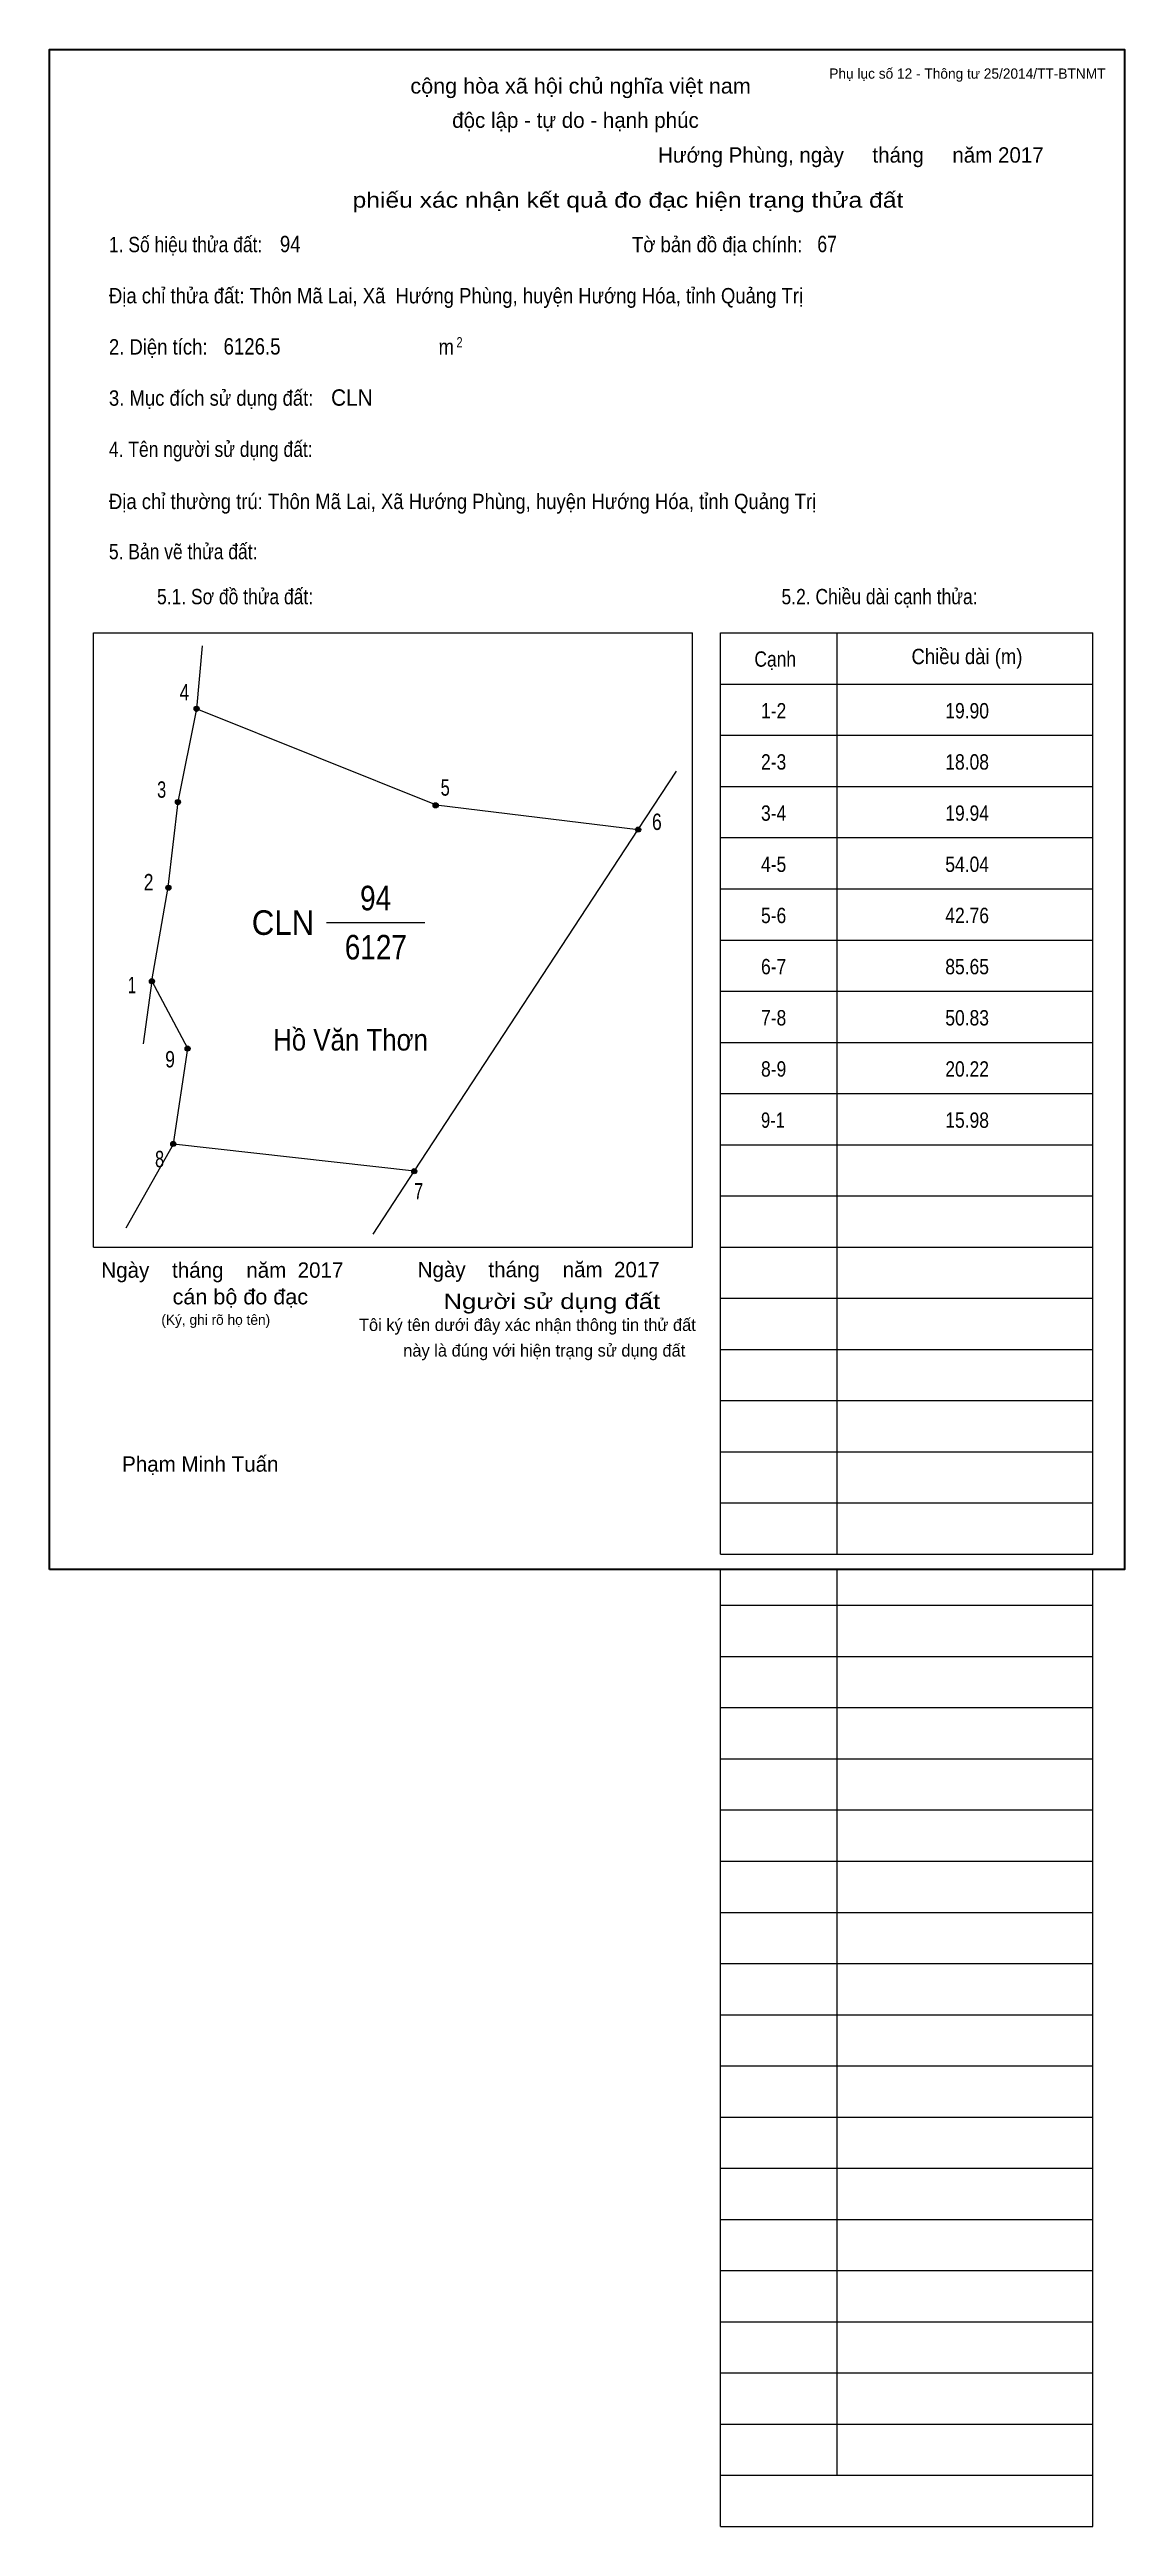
# Model space of a CAD drawing. Header units: centimetres. Extents: x 0 to 21, y -18.7 to 29.7.
import ezdxf
from ezdxf.enums import TextEntityAlignment as Align

# ---------------------------------------------------------------- set-up
doc = ezdxf.new("R2010")
doc.units = ezdxf.units.CM
doc.header["$LTSCALE"] = 0.12
doc.layers.add('30', color=7, linetype='Continuous')
doc.layers.add('34', color=7, linetype='Continuous')
for name, color, linetype, lineweight in [('32', 7, 'Continuous', 13), ('33', 7, 'Continuous', 13), ('6', 7, 'Continuous', 13), ('63', 7, 'Continuous', 13)]:
    doc.layers.add(name, color=color, linetype=linetype, lineweight=lineweight)

msp = doc.modelspace()

# ---------------------------------------------------------------- hatches: boundary and pattern name
at = {"layer": '32'}
for points in [[(2.9232, 16.818, 1), (2.8232, 16.818, 1)], [(2.5588, 14.996, 1), (2.4588, 14.996, 1)], [(7.5931, 14.9317, 1), (7.4931, 14.9317, 1)], [(11.55, 14.4574, 1), (11.45, 14.4574, 1)], [(2.3724, 13.3214, 1), (2.2724, 13.3214, 1)], [(2.05, 11.4948, 1), (1.95, 11.4948, 1)], [(2.7471, 10.1789, 1), (2.6471, 10.1789, 1)], [(2.4675, 8.3151, 1), (2.3675, 8.3151, 1)], [(7.1746, 7.782, 1), (7.0746, 7.782, 1)]]:
    msp.add_hatch(color=256, dxfattribs=at).paths.add_polyline_path(points)

# ---------------------------------------------------------------- linework, layer by layer
for centre in [(2.8732, 16.818), (2.5088, 14.996), (7.5431, 14.9317), (11.5, 14.4574), (2.3224, 13.3214), (2, 11.4948), (2.6971, 10.1789), (2.4175, 8.3151), (7.1246, 7.782)]:
    msp.add_circle(centre, 0.05, dxfattribs=at)
at = {"layer": '33'}
msp.add_line((5.41, 12.64), (7.33, 12.64), dxfattribs=at)
at = {"layer": '6'}
for p, q in [((2.88, 16.82), (2.99, 18.05)), ((2, 11.5), (1.83, 10.27)), ((2.42, 8.32), (1.49, 6.67)), ((2.42, 8.32), (7.13, 7.79))]:
    msp.add_line(p, q, dxfattribs=at)
for points in [[(2.42, 8.32), (2.7, 10.18), (2, 11.5), (2.32, 13.33), (2.51, 15), (2.88, 16.82)], [(2.88, 16.82), (7.55, 14.94), (11.5, 14.46)], [(6.32, 6.55), (7.13, 7.79), (11.5, 14.46), (12.25, 15.6)]]:
    msp.add_lwpolyline(points, dxfattribs=at)
at = {"layer": '63'}
for p, q in [((0.86, 18.3), (12.56, 18.3)), ((0.86, 6.3), (0.86, 18.3)), ((12.56, 6.3), (12.56, 18.3)), ((13.11, 18.3), (20.38, 18.3)), ((13.11, 0.3), (13.11, 18.3)), ((15.39, 0.3), (15.39, 18.3)), ((20.38, 0.3), (20.38, 18.3)), ((13.11, 17.3), (20.38, 17.3)), ((13.11, 16.3), (20.38, 16.3)), ((13.11, 15.3), (20.38, 15.3)), ((13.11, 14.3), (20.38, 14.3)), ((13.11, 13.3), (20.38, 13.3)), ((13.11, 12.3), (20.38, 12.3)), ((13.11, 11.3), (20.38, 11.3)), ((13.11, 10.3), (20.38, 10.3)), ((13.11, 9.3), (20.38, 9.3)), ((13.11, 8.3), (20.38, 8.3)), ((13.11, 7.3), (20.38, 7.3)), ((0.86, 6.3), (12.56, 6.3)), ((13.11, 6.3), (20.38, 6.3)), ((13.11, 5.3), (20.38, 5.3)), ((13.11, 4.3), (20.38, 4.3)), ((13.11, 3.3), (20.38, 3.3)), ((13.11, 2.3), (20.38, 2.3)), ((13.11, 1.3), (20.38, 1.3)), ((13.11, 0.3), (20.38, 0.3)), ((13.11, -18.7), (13.11, 0)), ((15.39, -17.7), (15.39, 0)), ((20.38, -18.7), (20.38, 0)), ((13.11, -0.7), (20.38, -0.7)), ((13.11, -0.7), (20.38, -0.7)), ((13.11, -1.7), (20.38, -1.7)), ((13.11, -2.7), (20.38, -2.7)), ((13.11, -3.7), (20.38, -3.7)), ((13.11, -4.7), (20.38, -4.7)), ((13.11, -5.7), (20.38, -5.7)), ((13.11, -6.7), (20.38, -6.7)), ((13.11, -7.7), (20.38, -7.7)), ((13.11, -8.7), (20.38, -8.7)), ((13.11, -9.7), (20.38, -9.7)), ((13.11, -10.7), (20.38, -10.7)), ((13.11, -11.7), (20.38, -11.7)), ((13.11, -12.7), (20.38, -12.7)), ((13.11, -13.7), (20.38, -13.7)), ((13.11, -14.7), (20.38, -14.7)), ((13.11, -15.7), (20.38, -15.7)), ((13.11, -16.7), (20.38, -16.7)), ((13.11, -17.7), (20.38, -17.7)), ((13.11, -18.7), (20.38, -18.7))]:
    msp.add_line(p, q, dxfattribs=at)
at = {"layer": '63', "lineweight": 35}
msp.add_lwpolyline([(0, 0), (0, 29.7), (21, 29.7), (21, 0)], close=True, dxfattribs=at)

# ---------------------------------------------------------------- texts
at = {"layer": '30'}
for s, width, p in [('1-2', 0.85, (13.9, 16.63)), ('19.90', 0.85, (17.5, 16.63)), ('2-3', 0.85, (13.9, 15.63)), ('18.08', 0.85, (17.5, 15.63)), ('3-4', 0.85, (13.9, 14.63)), ('19.94', 0.85, (17.5, 14.63)), ('4-5', 0.85, (13.9, 13.63)), ('54.04', 0.85, (17.5, 13.63)), ('5-6', 0.85, (13.9, 12.63)), ('42.76', 0.85, (17.5, 12.63)), ('6-7', 0.85, (13.9, 11.63)), ('85.65', 0.85, (17.5, 11.63)), ('7-8', 0.85, (13.9, 10.63)), ('50.83', 0.85, (17.5, 10.63)), ('8-9', 0.85, (13.9, 9.63)), ('20.22', 0.85, (17.5, 9.63)), ('9-1', 0.8, (13.9, 8.63)), ('15.98', 0.85, (17.5, 8.63))]:
    msp.add_text(s, height=0.3, dxfattribs=dict(at, width=width)).set_placement(p)
at = {"layer": '32'}
for s, width, p in [('4', 0.8, (2.635, 16.98)), ('3', 0.75, (2.19, 15.08)), ('5', 0.75, (7.73, 15.12)), ('6', 0.8, (11.865, 14.45)), ('2', 0.8, (1.935, 13.27)), ('1', 0.65, (1.61, 11.26)), ('9', 0.8, (2.355, 9.81)), ('8', 0.75, (2.15, 7.86)), ('7', 0.75, (7.21, 7.23))]:
    msp.add_text(s, height=0.32, dxfattribs=dict(at, width=width)).set_placement(p, align=Align.CENTER)
at = {"layer": '33', "width": 0.85}
for s, p in [('94', (6.37, 12.88)), ('6127', (6.375, 11.92))]:
    msp.add_text(s, height=0.4799, dxfattribs=at).set_placement(p, align=Align.CENTER)
at = {"layer": '33', "width": 0.95}
msp.add_text('CLN', height=0.4799, dxfattribs=at).set_placement((5.17, 12.4), align=Align.RIGHT)
at = {"layer": '34'}
for s, width, p in [('94', 0.85, (4.5, 25.74)), ('67', 0.8, (15, 25.74)), ('6126.5', 0.85, (3.4, 23.74)), ('CLN', 0.95, (5.5, 22.74))]:
    msp.add_text(s, height=0.32, dxfattribs=dict(at, width=width)).set_placement(p)
at = {"layer": '6', "width": 0.9}
msp.add_text('Hồ Văn Thơn', height=0.4193, dxfattribs=at).set_placement((5.88, 10.14), align=Align.CENTER)
at = {"layer": '63', "width": 1.05}
msp.add_text('cộng hòa xã hội chủ nghĩa việt nam', height=0.3, dxfattribs=at).set_placement((10.375, 28.84), align=Align.CENTER)
at = {"layer": '63'}
for s, height, p in [('Phụ lục số 12 - Thông tư 25/2014/TT-BTNMT', 0.2, (20.63, 29.13)), ('Ngày    tháng    năm  2017', 0.3, (5.74, 5.7)), ('Ngày    tháng    năm  2017', 0.3, (11.92, 5.71)), ('(Ký, ghi rõ họ tên)', 0.2, (4.31, 4.78))]:
    msp.add_text(s, height=height, dxfattribs=at).set_placement(p, align=Align.RIGHT)
for s, height, p in [('độc lập - tự do - hạnh phúc', 0.3, (10.275, 28.17)), ('Hướng Phùng, ngày     tháng     năm 2017', 0.3, (15.655, 27.49)), ('Tôi ký tên dưới đây xác nhận thông tin thử đất', 0.24, (9.335, 4.66)), ('này là đúng với hiện trạng sử dụng đất', 0.24, (9.665, 4.16)), ('Phạm Minh Tuấn', 0.3, (2.945, 1.91))]:
    msp.add_text(s, height=height, dxfattribs=at).set_placement(p, align=Align.CENTER)
for s, width, p in [('phiếu xác nhận kết quả đo đạc hiện trạng thửa đất', 1.2, (16.68, 26.61)), ('cán bộ đo đạc', 1.05, (5.05, 5.18)), ('Người sử dụng đất', 1.25, (11.93, 5.09))]:
    msp.add_text(s, height=0.3, dxfattribs=dict(at, width=width)).set_placement(p, align=Align.RIGHT)
for s, height, width, p in [('1. Số hiệu thửa đất:', 0.3, 0.85, (1.16, 25.74)), ('Tờ bản đồ địa chính:', 0.3, 0.9, (11.38, 25.74)), ('Địa chỉ thửa đất: Thôn Mã Lai, Xã  Hướng Phùng, huyện Hướng Hóa, tỉnh Quảng Trị', 0.3, 0.9, (1.16, 24.74)), ('2. Diện tích:', 0.3, 0.9, (1.16, 23.74)), ('m', 0.3, 0.9, (7.6, 23.74)), ('2', 0.2, 0.8, (7.95, 23.88)), ('3. Mục đích sử dụng đất:', 0.3, 0.9, (1.16, 22.74)), ('4. Tên người sử dụng đất:', 0.3, 0.85, (1.16, 21.74)), ('Địa chỉ thường trú: Thôn Mã Lai, Xã Hướng Phùng, huyện Hướng Hóa, tỉnh Quảng Trị', 0.3, 0.9, (1.16, 20.72)), ('5. Bản vẽ thửa đất:', 0.3, 0.85, (1.16, 19.74)), ('5.1. Sơ đồ thửa đất:', 0.3, 0.85, (2.1, 18.86)), ('5.2. Chiều dài cạnh thửa:', 0.3, 0.85, (14.3, 18.86)), ('Cạnh', 0.3, 0.85, (13.77, 17.64)), ('Chiều dài (m)', 0.3, 0.9, (16.84, 17.69))]:
    msp.add_text(s, height=height, dxfattribs=dict(at, width=width)).set_placement(p)

doc.saveas('drawing.dxf')
